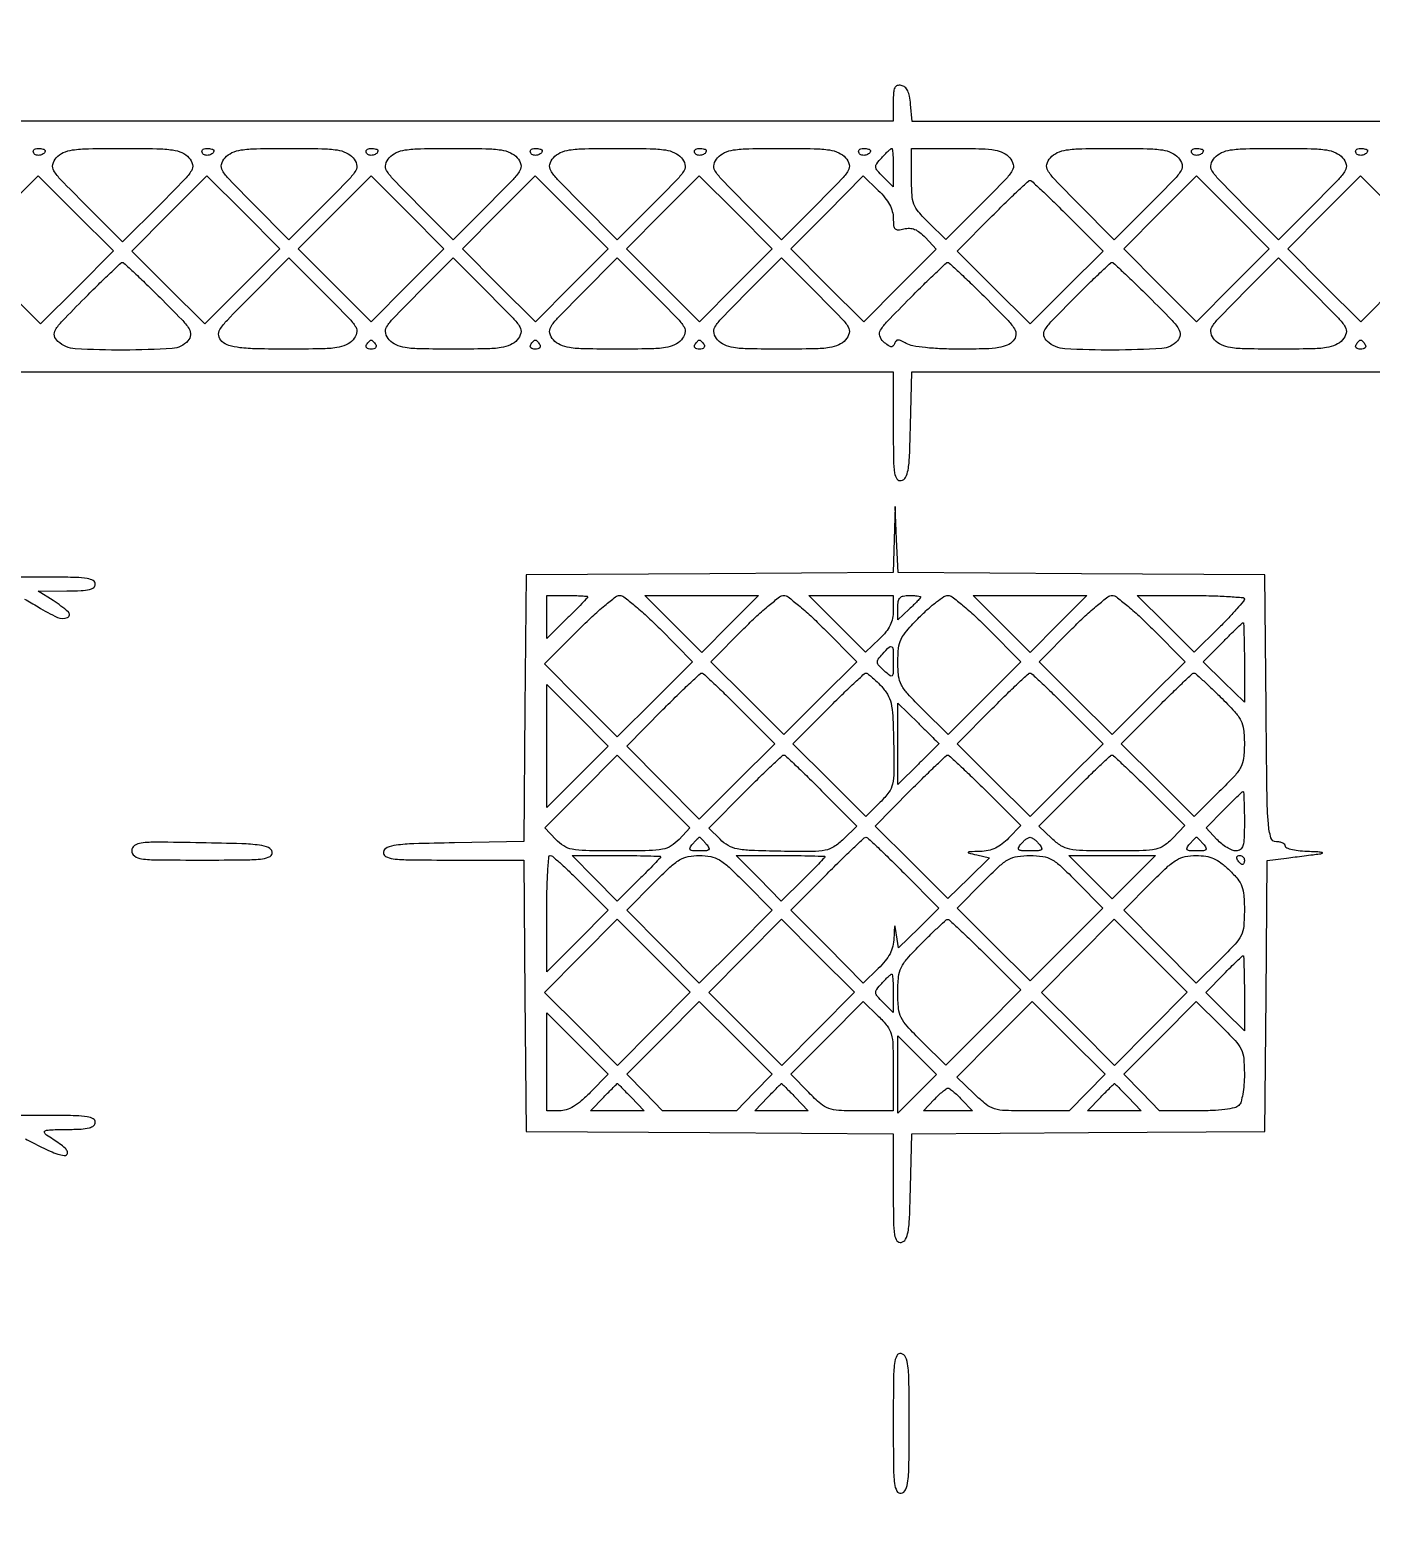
# Model space of a CAD drawing. Extents: x 0 to 836, y 5 to 589.
# Drawn here: x 604.52 to 629.41, y 486.92 to 514.54 of the extents above; entities that cross this region are included whole.
import ezdxf

# ---------------------------------------------------------------- set-up
doc = ezdxf.new("R2010")
doc.units = 0
doc.header["$MEASUREMENT"] = 0

msp = doc.modelspace()

# ---------------------------------------------------------------- linework, layer by layer
for points in [[(201.712326, 537.783562, -0.000001), (217.055896, 537.76491, -0.426088)], [(546.957638, 269.095817, -0.000001), (546.976289, 285.583213, -0.415883)], [(835.446278, 121.592707, -0.000059), (835.429914, 203.53197, -0.00002), (835.42504, 321.569549), (835.424938, 588.3084), (835.769253, 588.3084, 0.013775), (835.969061, 588.313906, 0.121919), (836.052736, 588.339582, 0.232745), (836.087862, 588.394014, 0.064289), (836.086534, 588.49875), (836.0595, 588.6891), (420.497259, 588.710259, 0.000013), (261.145696, 588.714318, 0.000021), (126.989856, 588.708632)], [(718.0002, 320.588723, -0.000011), (717.997333, 194.273324, -0.000202)], [(604.852986, 529.408162, -0.000002), (620.423836, 529.389509, -0.550615)], [(308.18842, 529.408162, -0.000002), (322.638019, 529.38951, -0.415836)], [(238.738155, 529.614638, -0.000002), (224.300981, 529.63329, -0.415836)], [(531.796111, 538.074638, -0.000002), (517.6951, 538.093291, -0.426056)], [(413.368417, 538.074638, -0.000002), (399.676779, 538.093291, -0.415815)], [(693.315638, 481.579418, -0.000002), (693.334294, 494.031443, -0.550517)], [(336.166934, 548.220763, -0.000002), (326.827688, 548.233536, -0.413812)], [(693.109162, 421.684687, -0.000002), (693.090507, 409.236574, -0.415775)], [(689.941022, 529.408162, -0.000003), (701.809045, 529.389505, -0.550493)], [(383.716206, 529.408162, -0.000003), (394.123716, 529.389504, -0.425916)], [(604.231838, 387.151416, -0.000003), (604.250494, 398.693431, -0.41574)], [(624.386963, 547.911742, -0.000008), (634.425797, 547.933006, -0.000377)], [(567.360849, 548.208, -0.000051), (536.314429, 548.211154, -0.0007)], [(718.164575, 211.571705, 0.000026), (718.1694, 303.889409)], [(702.264644, 191.1114), (702.243472, 351.987169), (702.2223, 512.862937), (661.556209, 512.849834), (620.890119, 512.836731), (620.863609, 513.157512, 0.026954), (620.843222, 513.306107, 0.068539), (620.808319, 513.408976, 0.101462), (620.757379, 513.473778, 0.129485), (620.68905, 513.50635, 0.121912), (620.615088, 513.502253, 0.211929), (620.569515, 513.462632, 0.094469), (620.546543, 513.37233, 0.015182), (620.541, 513.189803), (620.541, 512.8452), (567.3699, 512.8452), (514.1988, 512.8452)], [(594.172024, 508.1922), (607.356512, 508.1922), (620.541, 508.1922), (620.541, 507.170797, 0.00316), (620.544843, 506.562736, 0.033853), (620.564628, 506.316933, 0.124338), (620.609931, 506.208393, 0.286837), (620.68905, 506.177769, 0.225405), (620.768939, 506.236356, 0.082163), (620.815678, 506.372508, 0.031659), (620.842802, 506.633832, 0.004033), (620.860935, 507.199172), (620.88477, 508.1922), (659.290485, 508.1922)], [(604.420867, 503.98107, -0.009869), (604.544255, 503.913121, -0.007234), (604.6785, 503.833093, 0.028609), (605.0341, 503.641205, 0.215036), (605.22072, 503.63859, 0.550574), (605.236504, 503.739854, 0.037328), (604.95345, 503.952467), (604.6785, 504.12855), (605.20725, 504.129975, 0.010038), (605.475886, 504.136093, 0.04885), (605.626487, 504.157388, 0.11021), (605.706539, 504.196813, 0.227201), (605.736, 504.2583, 0.273642), (605.698125, 504.322323, 0.084509), (605.58795, 504.360525, 0.035355), (605.378186, 504.3804, 0.005946), (604.9746, 504.3852), (604.2132, 504.3852)], [(604.231838, 492.377286, -0.000135), (604.250604, 494.031696, -0.547229)], [(604.43896, 493.966619, -0.000554), (604.582261, 493.893908, -0.000414), (604.740094, 493.813438, 0.018282), (604.898079, 493.739879, 0.027125), (605.041734, 493.68826, 0.025584), (605.158258, 493.659799, 0.248378), (605.205261, 493.674261, 0.275435), (605.218573, 493.726865, 0.127251), (605.180755, 493.789552, 0.04344), (605.071446, 493.879403, 0.006451), (604.833878, 494.037875, -0.140256), (604.791261, 494.086788, -0.462508), (604.806744, 494.120692, -0.061481), (604.917989, 494.137868, -0.005245), (605.20725, 494.143625, 0.010172), (605.474889, 494.15159, 0.04862), (605.625896, 494.173989, 0.108379), (605.706472, 494.213944, 0.22744), (605.736, 494.2755, 0.273642), (605.698125, 494.339523, 0.084509), (605.58795, 494.377725, 0.035355), (605.378186, 494.3976, 0.005946), (604.9746, 494.4024), (604.2132, 494.4024)]]:
    msp.add_lwpolyline(points, format="xyb")
for points in [[(604.8054, 512.300293, -0.211827), (604.781408, 512.246202, -0.127879), (604.718185, 512.213171, -0.122608), (604.644824, 512.214412, -0.191362), (604.594753, 512.25162, -0.136093), (604.585256, 512.284272, -0.190788), (604.595967, 512.312343, -0.140899), (604.626917, 512.331288, -0.067432), (604.673507, 512.3376, -0.026751), (604.724046, 512.334894, -0.042195), (604.766656, 512.326641, -0.051652), (604.796687, 512.314686, -0.279105)], [(607.473814, 512.164517, -0.126177), (607.539014, 512.040654, -0.199623), (607.520104, 511.923887, -0.054453), (607.388354, 511.755323, -0.003295), (606.937026, 511.298008), (606.2436, 510.604582), (605.550174, 511.298008, -0.003295), (605.098846, 511.755323, -0.054453), (604.967096, 511.923887, -0.199623), (604.948186, 512.040654, -0.126177), (605.013386, 512.164517, -0.102125), (605.142928, 512.259303, -0.072217), (605.316482, 512.309954, -0.031069), (605.608335, 512.332664, -0.003885), (606.2436, 512.3376, -0.003885), (606.878865, 512.332664, -0.031069), (607.170718, 512.309954, -0.072217), (607.344272, 512.259303, -0.102125)], [(607.9356, 512.300293, -0.211827), (607.911608, 512.246202, -0.127879), (607.848385, 512.213171, -0.122608), (607.775024, 512.214412, -0.191362), (607.724953, 512.25162, -0.136093), (607.715456, 512.284272, -0.190788), (607.726167, 512.312343, -0.140899), (607.757117, 512.331288, -0.067432), (607.803707, 512.3376, -0.026751), (607.854246, 512.334894, -0.042195), (607.896856, 512.326641, -0.051652), (607.926887, 512.314686, -0.279105)], [(610.519414, 512.164517, -0.1221), (610.585524, 512.041337, -0.202118), (610.568242, 511.92644, -0.05597), (610.440647, 511.762028, -0.0034), (610.002461, 511.317843), (609.32887, 510.644252), (608.658539, 511.318539, -0.003427), (608.223311, 511.762376, -0.055773), (608.095958, 511.927379, -0.200635), (608.078586, 512.042422, -0.122971), (608.144215, 512.165213, -0.10066), (608.271846, 512.25917, -0.072566), (608.441805, 512.309715, -0.031899), (608.725273, 512.332558, -0.004158), (609.3315, 512.3376, -0.004148), (609.938659, 512.332563, -0.032035), (610.221728, 512.309688, -0.073036), (610.391461, 512.258945, -0.100062)], [(610.9812, 512.300293, -0.211827), (610.957208, 512.246202, -0.127879), (610.893985, 512.213171, -0.122608), (610.820624, 512.214412, -0.191362), (610.770553, 512.25162, -0.136093), (610.761056, 512.284272, -0.190788), (610.771767, 512.312343, -0.140899), (610.802717, 512.331288, -0.067432), (610.849307, 512.3376, -0.026751), (610.899846, 512.334894, -0.042195), (610.942456, 512.326641, -0.051652), (610.972487, 512.314686, -0.279105)], [(613.565014, 512.164517, -0.1221), (613.631124, 512.041337, -0.202118), (613.613842, 511.92644, -0.05597), (613.486247, 511.762028, -0.0034), (613.048061, 511.317843), (612.37447, 510.644252), (611.704139, 511.318539, -0.003427), (611.268911, 511.762376, -0.055773), (611.141558, 511.927379, -0.200635), (611.124186, 512.042422, -0.122971), (611.189815, 512.165213, -0.10066), (611.317446, 512.25917, -0.072566), (611.487405, 512.309715, -0.031899), (611.770873, 512.332558, -0.004158), (612.3771, 512.3376, -0.004148), (612.984259, 512.332563, -0.032035), (613.267328, 512.309688, -0.073036), (613.437061, 512.258945, -0.100062)], [(614.0268, 512.300293, -0.211827), (614.002808, 512.246202, -0.127879), (613.939585, 512.213171, -0.122608), (613.866224, 512.214412, -0.191362), (613.816153, 512.25162, -0.136093), (613.806656, 512.284272, -0.190788), (613.817367, 512.312343, -0.140899), (613.848317, 512.331288, -0.067432), (613.894907, 512.3376, -0.026751), (613.945446, 512.334894, -0.042195), (613.988056, 512.326641, -0.051652), (614.018087, 512.314686, -0.279105)], [(616.610614, 512.164517, -0.1221), (616.676724, 512.041337, -0.202118), (616.659442, 511.92644, -0.05597), (616.531847, 511.762028, -0.0034), (616.093661, 511.317843), (615.42007, 510.644252), (614.749739, 511.318539, -0.003427), (614.314511, 511.762376, -0.055773), (614.187158, 511.927379, -0.200635), (614.169786, 512.042422, -0.122971), (614.235415, 512.165213, -0.10066), (614.363046, 512.25917, -0.072566), (614.533005, 512.309715, -0.031899), (614.816473, 512.332558, -0.004158), (615.4227, 512.3376, -0.004148), (616.029859, 512.332563, -0.032035), (616.312928, 512.309688, -0.073036), (616.482661, 512.258945, -0.100062)], [(617.0724, 512.300293, -0.211827), (617.048408, 512.246202, -0.127879), (616.985185, 512.213171, -0.122608), (616.911824, 512.214412, -0.191362), (616.861753, 512.25162, -0.136093), (616.852256, 512.284272, -0.190788), (616.862967, 512.312343, -0.140899), (616.893917, 512.331288, -0.067432), (616.940507, 512.3376, -0.026751), (616.991046, 512.334894, -0.042195), (617.033656, 512.326641, -0.051652), (617.063687, 512.314686, -0.279105)], [(619.656214, 512.164517, -0.1221), (619.722324, 512.041337, -0.202118), (619.705042, 511.92644, -0.05597), (619.577447, 511.762028, -0.0034), (619.139261, 511.317843), (618.46567, 510.644252), (617.795339, 511.318539, -0.003427), (617.360111, 511.762376, -0.055773), (617.232758, 511.927379, -0.200635), (617.215386, 512.042422, -0.122971), (617.281015, 512.165213, -0.10066), (617.408646, 512.25917, -0.072566), (617.578605, 512.309715, -0.031899), (617.862073, 512.332558, -0.004158), (618.4683, 512.3376, -0.004148), (619.075459, 512.332563, -0.032035), (619.358528, 512.309688, -0.073036), (619.528261, 512.258945, -0.100062)], [(620.118, 512.300293, -0.211827), (620.094008, 512.246202, -0.127879), (620.030785, 512.213171, -0.122608), (619.957424, 512.214412, -0.191362), (619.907353, 512.25162, -0.136093), (619.897856, 512.284272, -0.190788), (619.908567, 512.312343, -0.140899), (619.939517, 512.331288, -0.067432), (619.986107, 512.3376, -0.026751), (620.036646, 512.334894, -0.042195), (620.079256, 512.326641, -0.051652), (620.109287, 512.314686, -0.279105)], [(620.541, 511.9804), (620.541, 511.6232), (620.355986, 511.808214, -0.016536), (620.243643, 511.928244, -0.160796), (620.216869, 511.991501, -0.183469), (620.234974, 512.054139, -0.022827), (620.326798, 512.165414, -0.008687), (620.388623, 512.231389, -0.012747), (620.445424, 512.28702, -0.008105), (620.494275, 512.331028, -0.181216), (620.511812, 512.3376, -0.383248), (620.523505, 512.327094, -0.006334), (620.532426, 512.232673, -0.012721), (620.538901, 512.11736, -0.007663)], [(622.701185, 512.165213, -0.12267), (622.766881, 512.042472, -0.200817), (622.749628, 511.927568, -0.055887), (622.622579, 511.762871, -0.003435), (622.188311, 511.319997), (621.519428, 510.647168), (621.199414, 510.959653, -0.021683), (621.011137, 511.160165, -0.087382), (620.925661, 511.303977, -0.076399), (620.888713, 511.477804, -0.014235), (620.8794, 511.804869), (620.8794, 512.3376), (621.712288, 512.3376, -0.005955), (622.187521, 512.33194, -0.037209), (622.429387, 512.308111, -0.075597), (622.581498, 512.257112, -0.090453)], [(625.832014, 512.164517, -0.1221), (625.898124, 512.041337, -0.202118), (625.880842, 511.92644, -0.05597), (625.753247, 511.762028, -0.0034), (625.315061, 511.317843), (624.64147, 510.644252), (623.971139, 511.318539, -0.003427), (623.535911, 511.762376, -0.055773), (623.408558, 511.927379, -0.200635), (623.391186, 512.042422, -0.122971), (623.456815, 512.165213, -0.10066), (623.584446, 512.25917, -0.072566), (623.754405, 512.309715, -0.031899), (624.037873, 512.332558, -0.004158), (624.6441, 512.3376, -0.004148), (625.251259, 512.332563, -0.032035), (625.534328, 512.309688, -0.073036), (625.704061, 512.258945, -0.100062)], [(626.2938, 512.300293, -0.211827), (626.269808, 512.246202, -0.127879), (626.206585, 512.213171, -0.122608), (626.133224, 512.214412, -0.191362), (626.083153, 512.25162, -0.136093), (626.073656, 512.284272, -0.190788), (626.084367, 512.312343, -0.140899), (626.115317, 512.331288, -0.067432), (626.161907, 512.3376, -0.026751), (626.212446, 512.334894, -0.042195), (626.255056, 512.326641, -0.051652), (626.285087, 512.314686, -0.279105)], [(628.877614, 512.164517, -0.1221), (628.943724, 512.041337, -0.202118), (628.926442, 511.92644, -0.05597), (628.798847, 511.762028, -0.0034), (628.360661, 511.317843), (627.68707, 510.644252), (627.016739, 511.318539, -0.003427), (626.581511, 511.762376, -0.055773), (626.454158, 511.927379, -0.200635), (626.436786, 512.042422, -0.122971), (626.502415, 512.165213, -0.10066), (626.630046, 512.25917, -0.072566), (626.800005, 512.309715, -0.031899), (627.083473, 512.332558, -0.004158), (627.6897, 512.3376, -0.004148), (628.296859, 512.332563, -0.032035), (628.579928, 512.309688, -0.073036), (628.749661, 512.258945, -0.100062)], [(629.3394, 512.300293, -0.211827), (629.315408, 512.246202, -0.127879), (629.252185, 512.213171, -0.122608), (629.178824, 512.214412, -0.191362), (629.128753, 512.25162, -0.136093), (629.119256, 512.284272, -0.190788), (629.129967, 512.312343, -0.140899), (629.160917, 512.331288, -0.067432), (629.207507, 512.3376, -0.026751), (629.258046, 512.334894, -0.042195), (629.300656, 512.326641, -0.051652), (629.330687, 512.314686, -0.279105)], [(620.541, 511.042833, 0.023406), (620.547449, 510.905137, 0.175832), (620.574903, 510.84708, 0.221449), (620.629275, 510.827534, 0.038808), (620.739341, 510.846238, -0.071449), (620.842872, 510.856965, -0.087266), (620.93789, 510.836365, -0.072703), (621.032789, 510.780413, -0.034693), (621.136935, 510.683924), (621.336187, 510.47183), (620.664958, 509.796641), (619.99373, 509.121452), (619.31693, 509.798252), (618.64013, 510.475052), (619.312628, 511.151518), (619.985126, 511.827983), (620.263063, 511.558596, -0.029304), (620.38659, 511.423969, -0.047427), (620.472865, 511.29485, -0.055539), (620.523763, 511.16863, -0.068191)], [(623.778991, 511.087821), (624.432713, 510.430243), (623.755857, 509.757356), (623.079, 509.084469), (622.402143, 509.757356), (621.725287, 510.430243), (622.379009, 511.087821, -0.00331), (622.632935, 511.339887, -0.005234), (622.854291, 511.552236, -0.001538), (623.048265, 511.733337, -0.189215), (623.079, 511.7454, -0.189215), (623.109735, 511.733337, -0.001538), (623.303709, 511.552236, -0.005234), (623.525065, 511.339887, -0.00331)], [(606.93745, 509.57115, -0.004145), (607.33912, 509.16516, -0.049961), (607.475814, 508.9933, -0.168757), (607.503773, 508.877909, -0.161102), (607.45496, 508.76745, -0.19588), (607.164705, 508.627823, -0.014413), (606.264023, 508.598374, -0.015267), (605.365951, 508.622331, -0.171235), (605.041484, 508.758132, -0.151641), (604.979013, 508.863724, -0.199808), (604.996783, 508.973028, -0.05311), (605.125507, 509.138303, -0.003657), (605.540438, 509.561832, -0.00302), (605.795308, 509.815128, -0.004798), (606.016827, 510.028499, -0.001295), (606.211427, 510.211423, -0.190218), (606.239744, 510.2226, -0.188666), (606.268112, 510.211501, -0.001307), (606.46219, 510.031236, -0.004806), (606.683194, 509.820872, -0.003027)], [(610.519414, 508.788283, -0.101413), (610.390421, 508.693619, -0.072507), (610.218196, 508.642936, -0.031399), (609.929394, 508.62017, -0.003973), (609.3039, 508.6152, -0.004825), (608.733535, 508.620705, -0.024421), (608.416159, 508.642362, -0.045331), (608.217006, 508.684303, -0.109788), (608.087029, 508.758183, -0.162459), (608.026556, 508.865505, -0.19244), (608.04831, 508.979108, -0.049951), (608.186623, 509.153956, -0.00343), (608.629011, 509.604798), (609.328988, 510.30843), (610.00252, 509.634898, -0.0034), (610.440667, 509.190752, -0.055974), (610.568249, 509.026353, -0.202125), (610.585526, 508.911461, -0.122088)], [(613.565014, 508.788283, -0.100062), (613.437061, 508.693855, -0.073036), (613.267328, 508.643112, -0.032035), (612.984259, 508.620237, -0.004148), (612.3771, 508.6152, -0.004158), (611.770873, 508.620242, -0.031899), (611.487405, 508.643085, -0.072566), (611.317446, 508.69363, -0.10066), (611.189815, 508.787587, -0.122971), (611.124186, 508.910378, -0.200635), (611.141558, 509.025421, -0.055773), (611.268911, 509.190424, -0.003427), (611.704139, 509.634261), (612.37447, 510.308548), (613.048061, 509.634957, -0.0034), (613.486247, 509.190772, -0.05597), (613.613842, 509.02636, -0.202118), (613.631124, 508.911463, -0.1221)], [(616.610614, 508.788283, -0.100062), (616.482661, 508.693855, -0.073036), (616.312928, 508.643112, -0.032035), (616.029859, 508.620237, -0.004148), (615.4227, 508.6152, -0.004158), (614.816473, 508.620242, -0.031899), (614.533005, 508.643085, -0.072566), (614.363046, 508.69363, -0.10066), (614.235415, 508.787587, -0.122971), (614.169786, 508.910378, -0.200635), (614.187158, 509.025421, -0.055773), (614.314511, 509.190424, -0.003427), (614.749739, 509.634261), (615.42007, 510.308548), (616.093661, 509.634957, -0.0034), (616.531847, 509.190772, -0.05597), (616.659442, 509.02636, -0.202118), (616.676724, 508.911463, -0.1221)], [(619.656214, 508.788283, -0.100062), (619.528261, 508.693855, -0.073036), (619.358528, 508.643112, -0.032035), (619.075459, 508.620237, -0.004148), (618.4683, 508.6152, -0.004158), (617.862073, 508.620242, -0.031899), (617.578605, 508.643085, -0.072566), (617.408646, 508.69363, -0.10066), (617.281015, 508.787587, -0.122971), (617.215386, 508.910378, -0.200635), (617.232758, 509.025421, -0.055773), (617.360111, 509.190424, -0.003427), (617.795339, 509.634261), (618.46567, 510.308548), (619.139261, 509.634957, -0.0034), (619.577447, 509.190772, -0.05597), (619.705042, 509.02636, -0.202118), (619.722324, 508.911463, -0.1221)], [(622.25005, 509.57115, -0.004145), (622.65172, 509.16516, -0.049961), (622.788414, 508.9933, -0.168757), (622.816373, 508.877909, -0.161102), (622.76756, 508.76745, -0.108578), (622.65735, 508.688949, -0.061883), (622.499421, 508.643705, -0.032494), (622.248704, 508.620969, -0.006368), (621.79574, 508.6152, -0.009679), (621.437299, 508.622139, -0.016324), (621.137427, 508.643574, -0.017347), (620.904059, 508.676149, -0.090237), (620.782599, 508.72095, 0.021325), (620.687236, 508.771903, 0.118466), (620.630872, 508.784048, 0.213039), (620.592623, 508.765882, 0.090579), (620.563473, 508.715778, -0.112077), (620.534967, 508.671255, -0.244361), (620.497298, 508.659654, -0.117875), (620.443815, 508.683233, -0.021419), (620.359799, 508.752961, -0.138463), (620.291825, 508.861367, -0.211174), (620.30615, 508.969793, -0.055292), (620.43115, 509.131502, -0.003482), (620.853038, 509.561832, -0.00302), (621.107908, 509.815128, -0.004798), (621.329427, 510.028499, -0.001295), (621.524027, 510.211423, -0.190218), (621.552344, 510.2226, -0.188666), (621.580712, 510.211501, -0.001307), (621.77479, 510.031236, -0.004806), (621.995794, 509.820872, -0.003027)], [(625.29565, 509.57115, -0.004145), (625.69732, 509.16516, -0.049961), (625.834014, 508.9933, -0.168757), (625.861973, 508.877909, -0.161102), (625.81316, 508.76745, -0.19588), (625.522905, 508.627823, -0.014413), (624.622223, 508.598374, -0.015267), (623.724151, 508.622331, -0.171235), (623.399684, 508.758132, -0.151641), (623.337213, 508.863724, -0.199808), (623.354983, 508.973028, -0.05311), (623.483707, 509.138303, -0.003657), (623.898638, 509.561832, -0.00302), (624.153508, 509.815128, -0.004798), (624.375027, 510.028499, -0.001295), (624.569627, 510.211423, -0.190218), (624.597944, 510.2226, -0.188666), (624.626312, 510.211501, -0.001307), (624.82039, 510.031236, -0.004806), (625.041394, 509.820872, -0.003027)], [(628.877614, 508.788283, -0.100062), (628.749661, 508.693855, -0.073036), (628.579928, 508.643112, -0.032035), (628.296859, 508.620237, -0.004148), (627.6897, 508.6152, -0.004158), (627.083473, 508.620242, -0.031899), (626.800005, 508.643085, -0.072566), (626.630046, 508.69363, -0.10066), (626.502415, 508.787587, -0.122971), (626.436786, 508.910378, -0.200635), (626.454158, 509.025421, -0.055773), (626.581511, 509.190424, -0.003427), (627.016739, 509.634261), (627.68707, 510.308548), (628.360661, 509.634957, -0.0034), (628.798847, 509.190772, -0.05597), (628.926442, 509.02636, -0.202118), (628.943724, 508.911463, -0.1221)], [(610.9389, 508.6998, -0.146489), (610.94753, 508.667703, -0.191582), (610.935617, 508.640051, -0.134005), (610.902914, 508.621372, -0.063222), (610.8543, 508.6152, -0.063222), (610.805686, 508.621372, -0.134005), (610.772983, 508.640051, -0.191582), (610.76107, 508.667703, -0.146489), (610.7697, 508.6998, -0.025622), (610.792088, 508.732189, -0.032351), (610.816119, 508.759549, -0.033983), (610.838505, 508.779082, -0.163822), (610.8543, 508.7844, -0.163822), (610.870095, 508.779082, -0.033983), (610.892481, 508.759549, -0.032351), (610.916512, 508.732189, -0.025622)], [(613.9845, 508.6998, -0.146489), (613.99313, 508.667703, -0.191582), (613.981217, 508.640051, -0.134005), (613.948514, 508.621372, -0.063222), (613.8999, 508.6152, -0.063222), (613.851286, 508.621372, -0.134005), (613.818583, 508.640051, -0.191582), (613.80667, 508.667703, -0.146489), (613.8153, 508.6998, -0.025622), (613.837688, 508.732189, -0.032351), (613.861719, 508.759549, -0.033983), (613.884105, 508.779082, -0.163822), (613.8999, 508.7844, -0.163822), (613.915695, 508.779082, -0.033983), (613.938081, 508.759549, -0.032351), (613.962112, 508.732189, -0.025622)], [(617.0301, 508.6998, -0.146489), (617.03873, 508.667703, -0.191582), (617.026817, 508.640051, -0.134005), (616.994114, 508.621372, -0.063222), (616.9455, 508.6152, -0.063222), (616.896886, 508.621372, -0.134005), (616.864183, 508.640051, -0.191582), (616.85227, 508.667703, -0.146489), (616.8609, 508.6998, -0.025622), (616.883288, 508.732189, -0.032351), (616.907319, 508.759549, -0.033983), (616.929705, 508.779082, -0.163822), (616.9455, 508.7844, -0.163822), (616.961295, 508.779082, -0.033983), (616.983681, 508.759549, -0.032351), (617.007712, 508.732189, -0.025622)], [(629.2971, 508.6998, -0.146489), (629.30573, 508.667703, -0.191582), (629.293817, 508.640051, -0.134005), (629.261114, 508.621372, -0.063222), (629.2125, 508.6152, -0.063222), (629.163886, 508.621372, -0.134005), (629.131183, 508.640051, -0.191582), (629.11927, 508.667703, -0.146489), (629.1279, 508.6998, -0.025622), (629.150288, 508.732189, -0.032351), (629.174319, 508.759549, -0.033983), (629.196705, 508.779082, -0.163822), (629.2125, 508.7844, -0.163822), (629.228295, 508.779082, -0.033983), (629.250681, 508.759549, -0.032351), (629.274712, 508.732189, -0.025622)], [(620.55781, 505.08411), (620.541, 504.471719), (617.13585, 504.44961), (613.7307, 504.4275), (613.708276, 501.955147), (613.685851, 499.482793), (612.398043, 499.459447, 0.002807), (611.647729, 499.44163, 0.025039), (611.318788, 499.415449, 0.065732), (611.148709, 499.370065, 0.252441), (611.081814, 499.28805, 0.329984), (611.120714, 499.207069, 0.093033), (611.262947, 499.163072, 0.026304), (611.576059, 499.143677, 0.002317), (612.369638, 499.14), (613.685882, 499.14), (613.708291, 496.62315), (613.7307, 494.1063), (617.13585, 494.08419), (620.541, 494.062081), (620.541, 493.041637, 0.003164), (620.544844, 492.43418, 0.033884), (620.56463, 492.188597, 0.124458), (620.609937, 492.080163, 0.28667), (620.68905, 492.049569, 0.225299), (620.768931, 492.108125, 0.082226), (620.815673, 492.244164, 0.031687), (620.842798, 492.505259, 0.004039), (620.860926, 493.069981), (620.884752, 494.062018), (624.160326, 494.084159), (627.4359, 494.1063), (627.458301, 496.618154), (627.480702, 499.130008), (627.839001, 499.176645, -0.000634), (627.994744, 499.196716, -0.000472), (628.166603, 499.218478, -0.000477), (628.328649, 499.238685, -0.001086), (628.4511, 499.253565, 0.064144), (628.500841, 499.266101, 0.738594), (628.499877, 499.278676, 0.041733), (628.419545, 499.289878, 0.006649), (628.26075, 499.296524, -0.017905), (628.090505, 499.307492, -0.028875), (627.947069, 499.330328, -0.028539), (627.840707, 499.360071, -0.32062), (627.8166, 499.3938, 0.189901), (627.803871, 499.426105, 0.088592), (627.767273, 499.453549, 0.068408), (627.712942, 499.472164, 0.048408), (627.648678, 499.4784, -0.333136), (627.548011, 499.553844, -0.05198), (627.500491, 499.814047, -0.015914), (627.476018, 500.358176, -0.001014), (627.458328, 501.95295), (627.4359, 504.4275), (624.034437, 504.449607), (620.632974, 504.471713), (620.603797, 505.084107), (620.57462, 505.6965)], [(616.207307, 503.431522), (616.818478, 502.816243), (616.118713, 502.120113), (615.418947, 501.423982), (614.746075, 502.100824), (614.073202, 502.777667), (614.703534, 503.412233, -0.00968), (614.954553, 503.655341, -0.013821), (615.187226, 503.860396, -0.009693), (615.386652, 504.02014, -0.16548), (615.465, 504.0468, -0.164338), (615.542993, 504.020454, -0.010144), (615.737146, 503.866062, -0.014182), (615.96363, 503.667234, -0.00998)], [(614.8728, 504.022114, -0.191648), (614.866264, 504.005688, -0.001345), (614.760969, 503.894927, -0.004906), (614.638035, 503.768805, -0.003089), (614.4921, 503.6238), (614.1114, 503.250171), (614.1114, 503.648486), (614.1114, 504.0468), (614.4921, 504.0468, -0.006079), (614.638074, 504.045025, -0.01011), (614.760969, 504.039549, -0.004047), (614.863631, 504.032057, -0.390701)], [(619.252965, 503.431463), (619.864195, 502.816126), (619.187398, 502.143298), (618.5106, 501.470469), (617.833802, 502.143298), (617.157005, 502.816126), (617.768235, 503.431463, -0.009979), (618.011934, 503.667198, -0.014181), (618.238437, 503.866045, -0.010142), (618.432606, 504.020453, -0.164341), (618.5106, 504.0468, -0.164341), (618.588594, 504.020453, -0.010142), (618.782763, 503.866045, -0.014181), (619.009266, 503.667198, -0.009979)], [(620.541, 503.766528, -0.051759), (620.5261, 503.622974, -0.061706), (620.482011, 503.494301, -0.05574), (620.40355, 503.370459, -0.032691), (620.284914, 503.24091), (620.028828, 502.995564), (619.50321, 503.521182), (618.977592, 504.0468), (619.759296, 504.0468), (620.541, 504.0468)], [(621.0486, 504.019247, -0.184988), (621.042006, 504.002034, -0.005011), (620.986472, 503.941421, -0.009762), (620.918152, 503.87114, -0.006459), (620.8371, 503.793), (620.6256, 503.594306), (620.6256, 503.820553, -0.03903), (620.634779, 503.937959, -0.150031), (620.666521, 504.003025, -0.160006), (620.727911, 504.036703, -0.04614), (620.8371, 504.0468, -0.012232), (620.918187, 504.044816, -0.020157), (620.986472, 504.038706, -0.015163), (621.039605, 504.030139, -0.359543)], [(622.298565, 503.431463), (622.909795, 502.816126), (622.233454, 502.143752), (621.557114, 501.471378), (621.091357, 501.931349, -0.010379), (620.810969, 502.219992, -0.06628), (620.693038, 502.385965, -0.092152), (620.640999, 502.553233, -0.029467), (620.6256, 502.814304, -0.027403), (620.639591, 503.069395, -0.085021), (620.686923, 503.234484, -0.068624), (620.79218, 503.393097, -0.013728), (621.02427, 503.642044, -0.015339), (621.186604, 503.797046, -0.020054), (621.344663, 503.927903, -0.01802), (621.482017, 504.025006, -0.145857), (621.555137, 504.0468, -0.164037), (621.633669, 504.020323, -0.010263), (621.828051, 503.866045, -0.014277), (622.054789, 503.667196, -0.01006)], [(625.344165, 503.431463), (625.955395, 502.816126), (625.278598, 502.143298), (624.6018, 501.470469), (623.925002, 502.143298), (623.248205, 502.816126), (623.859435, 503.431463, -0.009979), (624.103134, 503.667198, -0.014181), (624.329637, 503.866045, -0.010142), (624.523806, 504.020453, -0.164341), (624.6018, 504.0468, -0.164341), (624.679794, 504.020453, -0.010142), (624.873963, 503.866045, -0.014181), (625.100466, 503.667198, -0.009979)], [(627.0552, 503.98046, -0.17754), (627.039975, 503.938935, -0.005419), (626.918216, 503.798325, -0.010065), (626.767571, 503.634871, -0.006719), (626.588872, 503.453584), (626.122543, 502.993049), (625.595668, 503.519924), (625.068792, 504.0468), (626.061996, 504.0468, -0.006262), (626.442825, 504.04203, -0.010412), (626.763446, 504.027313, -0.004288), (627.030648, 504.007162, -0.389864)], [(627.0552, 502.802486), (627.0552, 502.065771), (626.674333, 502.439564), (626.293467, 502.813356), (626.649648, 503.176278, -0.00324), (626.787963, 503.315396, -0.005133), (626.908452, 503.432592, -0.001471), (627.014131, 503.5327, -0.191126), (627.030514, 503.5392, -0.403157), (627.040566, 503.529522, -0.0011), (627.047949, 503.32279, -0.005234), (627.053426, 503.084976, -0.00314)], [(620.541, 502.806988, -0.006034), (620.538525, 502.601902, -0.204153), (620.518746, 502.558421, -0.369991), (620.481723, 502.557222, -0.014799), (620.371115, 502.65152, -0.021342), (620.273387, 502.747859, -0.165425), (620.247499, 502.80552, -0.182373), (620.263479, 502.86402, -0.027036), (620.341927, 502.960732, -0.013473), (620.468464, 503.093198, -0.376107), (620.512574, 503.09593, -0.225284), (620.537788, 503.046293, -0.00671)], [(617.687733, 501.95108), (618.341396, 501.293561), (617.641572, 500.597371), (616.941747, 499.901182), (616.268808, 500.578091), (615.595869, 501.255), (616.2687, 501.9318, -0.003216), (616.529953, 502.191236, -0.005093), (616.757478, 502.40979, -0.001457), (616.957014, 502.596495, -0.189541), (616.9878, 502.6086, -0.189214), (617.018535, 502.596537, -0.001538), (617.212491, 502.415454, -0.005234), (617.433829, 502.203123, -0.00331)], [(620.308613, 502.37595, -0.052596), (620.433632, 502.214026, -0.083188), (620.499569, 502.05196, -0.044137), (620.531326, 501.813123, -0.006049), (620.547357, 501.310343, -0.005095), (620.552571, 500.766488, -0.055562), (620.52822, 500.54923, -0.104686), (620.457977, 500.396566, -0.036404), (620.298796, 500.21235), (620.033759, 499.947313), (619.356723, 500.620378), (618.679687, 501.293443), (619.333409, 501.951021, -0.003548), (619.587572, 502.203081, -0.005589), (619.809672, 502.415436, -0.001749), (620.003922, 502.595782, -0.188381), (620.036737, 502.6086, -0.167805), (620.065977, 502.598503, -0.010696), (620.137064, 502.540259, -0.014732), (620.219854, 502.465077, -0.010372)], [(623.778991, 501.951021), (624.432713, 501.293443), (623.755857, 500.620556), (623.079, 499.947669), (622.402143, 500.620556), (621.725287, 501.293443), (622.379009, 501.951021, -0.00331), (622.632935, 502.203087, -0.005234), (622.854291, 502.415436, -0.001538), (623.048265, 502.596537, -0.189215), (623.079, 502.6086, -0.189215), (623.109735, 502.596537, -0.001538), (623.303709, 502.415436, -0.005234), (623.525065, 502.203087, -0.00331)], [(626.60839, 502.16734, -0.011178), (626.876373, 501.890583, -0.068233), (626.990245, 501.727894, -0.09104), (627.040502, 501.561217, -0.027825), (627.0552, 501.2973, -0.028539), (627.040044, 501.031977, -0.092408), (626.988388, 500.864046, -0.06699), (626.870914, 500.698268, -0.010345), (626.589443, 500.408549), (626.123686, 499.948578), (625.447287, 500.62101), (624.770887, 501.293443), (625.424609, 501.951021, -0.002978), (625.678207, 502.203095, -0.004735), (625.898527, 502.415436, -0.001262), (626.092144, 502.597614, -0.190361), (626.119955, 502.6086, -0.183123), (626.147177, 502.598284, -0.002559), (626.280603, 502.47898, -0.00676), (626.434127, 502.336468, -0.004352)], [(621.387, 501.2973, -0.198788), (621.384977, 501.292413, -0.00012), (621.275169, 501.182553, -0.001457), (621.152267, 501.060364, -0.000886), (621.0063, 500.9166), (620.6256, 500.542971), (620.6256, 501.2973), (620.6256, 502.051629), (621.0063, 501.678, -0.000886), (621.152267, 501.534236, -0.001457), (621.275169, 501.412047, -0.00012), (621.384977, 501.302187, -0.198788)], [(616.567591, 499.523671, -0.064509), (616.418688, 499.401334, -0.09371), (616.260683, 499.339675, -0.041954), (616.011513, 499.314342, -0.004366), (615.4227, 499.3092, -0.004372), (614.83446, 499.314344, -0.041828), (614.585044, 499.339645, -0.093444), (614.426988, 499.40114, -0.064893), (614.278453, 499.522985), (614.077613, 499.73677), (614.748842, 500.411959), (615.42007, 501.087148), (616.094573, 500.412645), (616.769076, 499.738142)], [(619.212292, 500.426511), (619.867714, 499.767222), (619.617574, 499.527573, -0.045841), (619.440844, 499.386876, -0.097803), (619.279768, 499.321462, -0.047271), (619.041106, 499.298406, -0.004464), (618.452567, 499.302582, -0.005064), (617.900243, 499.317027, -0.039707), (617.645279, 499.346645, -0.082229), (617.480355, 499.408556, -0.064381), (617.328154, 499.524689), (617.118608, 499.732138), (617.791469, 500.408969, -0.003216), (618.052734, 500.668417, -0.005093), (618.280269, 500.886981, -0.001457), (618.479814, 501.073695, -0.189541), (618.5106, 501.0858, -0.189245), (618.54134, 501.073733, -0.00153), (618.735808, 500.892134, -0.005221), (618.957713, 500.679233, -0.003301)], [(622.250981, 500.433425), (622.907205, 499.78105), (622.681174, 499.545125, -0.038841), (622.560873, 499.437645, -0.053859), (622.437233, 499.362872, -0.055596), (622.303646, 499.317827, -0.045268), (622.153722, 499.299191, 0.001285), (621.952308, 499.291984, 0.186935), (621.931112, 499.282824, 0.590047), (621.934279, 499.271506, 0.002492), (622.089267, 499.235741), (622.326234, 499.1823), (621.940432, 498.804365), (621.55463, 498.42643), (620.878558, 499.098537), (620.202487, 499.770643), (620.856209, 500.428221, -0.003034), (621.109863, 500.680294, -0.00482), (621.330359, 500.892636, -0.001307), (621.524034, 501.074629, -0.190168), (621.552344, 501.0858, -0.188681), (621.580714, 501.074699, -0.001304), (621.775064, 500.894165, -0.004799), (621.996368, 500.683502, -0.003023)], [(625.296581, 500.433425), (625.952805, 499.78105), (625.726774, 499.545125, -0.051067), (625.565424, 499.407901, -0.098873), (625.410428, 499.34134, -0.047415), (625.176011, 499.314559, -0.004749), (624.611751, 499.3092, -0.005004), (624.055995, 499.314762, -0.0451), (623.814387, 499.341485, -0.090839), (623.652235, 499.406529, -0.050374), (623.483722, 499.538211), (623.244686, 499.767222), (623.900108, 500.426511, -0.003026), (624.154414, 500.679239, -0.004808), (624.375459, 500.892134, -0.001301), (624.56963, 501.074626, -0.190195), (624.597944, 501.0858, -0.188681), (624.626314, 501.074699, -0.001304), (624.820664, 500.894165, -0.004799), (625.041968, 500.683502, -0.003023)], [(627.0552, 499.8591, -0.007962), (627.05027, 499.549517, -0.060567), (627.028109, 499.40565, -0.163683), (626.980657, 499.336037, -0.163433), (626.900747, 499.3092, -0.099192), (626.827563, 499.323863, -0.036337), (626.732949, 499.3717, -0.034282), (626.634298, 499.440546, -0.034708), (626.546412, 499.521964), (626.34653, 499.734729), (626.675735, 500.071864, -0.003568), (626.803738, 500.201094, -0.005625), (626.915617, 500.309966, -0.001757), (627.013499, 500.402444, -0.190636), (627.030069, 500.409, -0.39854), (627.040257, 500.399346, -0.002035), (627.047818, 500.247467, -0.007134), (627.053394, 500.069956, -0.004283)], [(606.4128, 499.311403, 0.246211), (606.463242, 499.215176, 0.119511), (606.596521, 499.163902, 0.030265), (606.892372, 499.143497, 0.002087), (607.730303, 499.14, 0.002314), (608.524675, 499.143677, 0.026279), (608.838073, 499.16307, 0.092921), (608.980455, 499.207061, 0.330137), (609.019386, 499.28805, 0.252541), (608.952458, 499.370074, 0.065668), (608.782229, 499.415453, 0.025016), (608.452994, 499.441633, 0.002804), (607.701883, 499.459453, 0.002061), (606.876717, 499.471, 0.031064), (606.590132, 499.456015, 0.126764), (606.462, 499.406828, 0.24262)], [(617.0724, 499.4361, -0.040186), (617.120695, 499.367352, -0.341817), (617.116233, 499.332316, -0.183768), (617.073041, 499.312928, -0.01461), (616.9455, 499.3092, -0.01461), (616.817959, 499.312928, -0.183768), (616.774767, 499.332316, -0.341817), (616.770305, 499.367352, -0.040186), (616.8186, 499.4361, -0.009389), (616.86052, 499.484723, -0.01378), (616.89932, 499.525723, -0.009069), (616.932796, 499.558006, -0.189502), (616.9455, 499.563, -0.189502), (616.958204, 499.558006, -0.009069), (616.99168, 499.525723, -0.01378), (617.03048, 499.484723, -0.009389)], [(620.734172, 498.904636), (621.388675, 498.246272), (621.013823, 497.878383), (620.638972, 497.510495), (620.602662, 497.754197, 0.001946), (620.579093, 497.908266, 0.639403), (620.570132, 497.910817, 0.167542), (620.562253, 497.890995, 0.001053), (620.553676, 497.697246, -0.048733), (620.531858, 497.541889, -0.058705), (620.480755, 497.403693, -0.052642), (620.393754, 497.269925, -0.029804), (620.263063, 497.127204), (619.985126, 496.857817), (619.313298, 497.533608), (618.641469, 498.2094), (619.3143, 498.8862, -0.003216), (619.575553, 499.145636, -0.005093), (619.803078, 499.36419, -0.001457), (620.002614, 499.550895, -0.189541), (620.0334, 499.563, -0.189229), (620.064137, 499.550935, -0.001534), (620.258338, 499.369606, -0.005228), (620.479946, 499.157003, -0.003306)], [(623.2482, 499.4361, -0.052959), (623.293423, 499.368104, -0.367405), (623.285235, 499.332013, -0.150199), (623.231842, 499.312805, -0.011791), (623.079, 499.3092, -0.011791), (622.926158, 499.312805, -0.150199), (622.872765, 499.332013, -0.367405), (622.864577, 499.368104, -0.052959), (622.9098, 499.4361, -0.027329), (622.954811, 499.484672, -0.03133), (623.002946, 499.525723, -0.032932), (623.047483, 499.554754, -0.128658), (623.079, 499.563, -0.128658), (623.110517, 499.554754, -0.032932), (623.155054, 499.525723, -0.03133), (623.203189, 499.484672, -0.027329)], [(626.2938, 499.4361, -0.040186), (626.342095, 499.367352, -0.341817), (626.337633, 499.332316, -0.183768), (626.294441, 499.312928, -0.01461), (626.1669, 499.3092, -0.01461), (626.039359, 499.312928, -0.183768), (625.996167, 499.332316, -0.341817), (625.991705, 499.367352, -0.040186), (626.04, 499.4361, -0.009389), (626.08192, 499.484723, -0.01378), (626.12072, 499.525723, -0.009069), (626.154196, 499.558006, -0.189502), (626.1669, 499.563, -0.189502), (626.179604, 499.558006, -0.009069), (626.21308, 499.525723, -0.01378), (626.25188, 499.484723, -0.009389)], [(614.746828, 498.716063), (615.250059, 498.207525), (614.680729, 497.638196), (614.1114, 497.068867), (614.1114, 498.146733, -0.005749), (614.116152, 498.560028, -0.009563), (614.130816, 498.907977, -0.003629), (614.150845, 499.199893, -0.392194), (614.177498, 499.2246, -0.179515), (614.219292, 499.209095, -0.004642), (614.372004, 499.075217, -0.009267), (614.54919, 498.910946, -0.006129)], [(616.2264, 499.20027, -0.191991), (616.219915, 499.184004, -0.00116), (616.107462, 499.065937, -0.004547), (615.976718, 498.931767, -0.002853), (615.821505, 498.777133), (615.41661, 498.378326), (614.999835, 498.801463), (614.583061, 499.2246), (615.40473, 499.2246, -0.002775), (615.719798, 499.222851, -0.004626), (615.985035, 499.217453, -0.00086), (616.216801, 499.210191, -0.404568)], [(617.792498, 498.715991), (618.2958, 498.207382), (617.619335, 497.530917), (616.94287, 496.854452), (616.269702, 497.531592), (615.596535, 498.208731), (616.099169, 498.716666, -0.009579), (616.397343, 499.006656, -0.052997), (616.575726, 499.141263, -0.085743), (616.737457, 499.203894, -0.049642), (616.9455, 499.2246, -0.049684), (617.153585, 499.203872, -0.08576), (617.315374, 499.14118, -0.052959), (617.493892, 499.006427, -0.009557)], [(619.272, 499.20027, -0.191991), (619.265515, 499.184004, -0.00116), (619.153062, 499.065937, -0.004547), (619.022318, 498.931767, -0.002853), (618.867105, 498.777133), (618.46221, 498.378326), (618.045435, 498.801463), (617.628661, 499.2246), (618.45033, 499.2246, -0.002775), (618.765398, 499.222851, -0.004626), (619.030635, 499.217453, -0.00086), (619.262401, 499.210191, -0.404568)], [(623.948565, 498.735933), (624.432133, 498.247266), (623.755566, 497.574668), (623.079, 496.902069), (622.402434, 497.574668), (621.725867, 498.247266), (622.209435, 498.735933, -0.009771), (622.506257, 499.024386, -0.059965), (622.678144, 499.150178, -0.090702), (622.843013, 499.206848, -0.037559), (623.079, 499.2246, -0.037559), (623.314987, 499.206848, -0.090702), (623.479856, 499.150178, -0.059965), (623.651743, 499.024386, -0.009771)], [(626.776222, 498.954204, -0.028049), (626.931108, 498.786248, -0.082619), (627.009472, 498.650641, -0.072032), (627.045346, 498.486605, -0.017875), (627.0552, 498.211064, -0.02204), (627.042115, 497.914353, -0.091854), (626.994349, 497.742657, -0.073398), (626.883445, 497.580918, -0.011013), (626.608731, 497.297397), (626.162261, 496.856473), (625.490098, 497.532602), (624.817935, 498.208731), (625.320569, 498.716666, -0.009666), (625.616704, 499.004572, -0.052032), (625.795629, 499.140031, -0.084531), (625.956652, 499.203484, -0.051725), (626.160224, 499.2246, -0.037884), (626.340924, 499.210889, -0.065636), (626.485304, 499.168974, -0.060875), (626.621024, 499.088497, -0.028244)], [(627.0552, 499.14, -0.042167), (627.052464, 499.107611, -0.061769), (627.044241, 499.080251, -0.081139), (627.032159, 499.061699, -0.210953), (627.017893, 499.0554, -0.151918), (627.000065, 499.060945, -0.038439), (626.976186, 499.080251, -0.035638), (626.951057, 499.107617, -0.029505), (626.9283, 499.14, -0.082592), (626.915059, 499.172326, -0.161196), (626.917691, 499.199749, -0.182303), (626.935579, 499.217977, -0.108972), (626.965607, 499.2246, -0.093332), (626.999807, 499.21816, -0.09642), (627.028882, 499.199749, -0.099167), (627.048342, 499.17228, -0.105053)], [(622.252387, 497.386427), (622.910018, 496.732653), (622.214219, 496.033221), (621.518421, 495.33379), (621.072011, 495.774655, -0.011039), (620.798397, 496.057069, -0.072591), (620.687061, 496.218916, -0.091801), (620.638929, 496.389801, -0.02287), (620.6256, 496.68105, -0.02312), (620.639027, 496.971272, -0.089746), (620.687097, 497.143971, -0.071107), (620.797912, 497.308597, -0.011178), (621.06686, 497.59339, -0.004586), (621.239117, 497.764643, -0.007108), (621.391225, 497.908949, -0.002789), (621.523324, 498.029397, -0.185514), (621.551438, 498.0402, -0.188482), (621.580384, 498.028886, -0.001351), (621.775211, 497.848154, -0.004887), (621.997171, 497.637038, -0.00308)], [(627.0552, 496.666694), (627.0552, 495.969988), (626.698279, 496.32691), (626.341357, 496.683831), (626.673148, 497.023615, -0.00354), (626.802143, 497.153861, -0.005583), (626.914857, 497.263588, -0.001731), (627.013491, 497.356837, -0.190734), (627.030069, 497.3634, -0.402212), (627.040293, 497.353589, -0.001273), (627.047818, 497.158743, -0.005633), (627.053394, 496.933843, -0.00338)], [(620.541, 496.6678), (620.541, 496.3106), (620.355986, 496.495614, -0.016536), (620.243643, 496.615644, -0.160796), (620.216869, 496.678901, -0.183469), (620.234974, 496.741539, -0.022827), (620.326798, 496.852814, -0.008687), (620.388623, 496.918789, -0.012747), (620.445424, 496.97442, -0.008105), (620.494275, 497.018428, -0.181216), (620.511812, 497.025, -0.383248), (620.523505, 497.014494, -0.006334), (620.532426, 496.920072, -0.012721), (620.538901, 496.80476, -0.007663)], [(620.541, 495.231804), (620.541, 494.487), (619.923669, 494.487, -0.010289), (619.528343, 494.495136, -0.075746), (619.343514, 494.531133, -0.093893), (619.194708, 494.61848, -0.01982), (618.974911, 494.826413), (618.643483, 495.165826), (619.314304, 495.840604), (619.985126, 496.515383), (620.263063, 496.245996, -0.032827), (620.42904, 496.062528, -0.10091), (620.504308, 495.913846, -0.060322), (620.534685, 495.708662, -0.006621)], [(624.13815, 494.82709), (623.806061, 494.487), (623.086548, 494.487, -0.007407), (622.619754, 494.493915, -0.065977), (622.417438, 494.526854, -0.096551), (622.261937, 494.608931, -0.023837), (622.0451, 494.80136), (621.723166, 495.11572), (622.420977, 495.817175), (623.118788, 496.51863), (623.794513, 495.842905), (624.470239, 495.167179)], [(627.0552, 495.16246, -0.019763), (627.047754, 494.974148, -0.024012), (627.025378, 494.798992, -0.023616), (626.993102, 494.656197, -0.12969), (626.95368, 494.58852, -0.143938), (626.87495, 494.545562, -0.021305), (626.694568, 494.514419, -0.020595), (626.457185, 494.493671, -0.011499), (626.167149, 494.487), (625.482139, 494.487), (625.150711, 494.826413), (624.819283, 495.165826), (625.490772, 495.841276), (626.162261, 496.516727), (626.608731, 496.075803, -0.011014), (626.883398, 495.792329, -0.073361), (626.994322, 495.630585, -0.091852), (627.042104, 495.458925, -0.022076)], [(614.91668, 494.827018, -0.021675), (614.75235, 494.672709, -0.042954), (614.607446, 494.568216, -0.054811), (614.474698, 494.507433, -0.08014), (614.348031, 494.487), (614.1114, 494.487), (614.1114, 495.395667), (614.1114, 496.304333), (614.680049, 495.735684), (615.248698, 495.167035)], [(615.6765, 494.7408), (615.919656, 494.487), (615.4227, 494.487), (614.925744, 494.487), (615.1689, 494.7408, -0.002047), (615.262887, 494.8381, -0.003307), (615.343756, 494.920046, -0.000609), (615.41552, 494.991636, -0.19828), (615.4227, 494.9946, -0.19828), (615.42988, 494.991636, -0.000609), (615.501644, 494.920046, -0.003307), (615.582513, 494.8381, -0.002047)], [(618.7221, 494.7408), (618.965256, 494.487), (618.4683, 494.487), (617.971344, 494.487), (618.2145, 494.7408, -0.002047), (618.308487, 494.8381, -0.003307), (618.389356, 494.920046, -0.000609), (618.46112, 494.991636, -0.19828), (618.4683, 494.9946, -0.19828), (618.47548, 494.991636, -0.000609), (618.547244, 494.920046, -0.003307), (618.628113, 494.8381, -0.002047)], [(621.81, 494.6985), (622.008694, 494.487), (621.5562, 494.487), (621.103706, 494.487), (621.3024, 494.6985, -0.01285), (621.382523, 494.779511, -0.01762), (621.458915, 494.847872, -0.014444), (621.524846, 494.899662, -0.160602), (621.5562, 494.91, -0.160602), (621.587554, 494.899662, -0.014444), (621.653485, 494.847872, -0.01762), (621.729877, 494.779511, -0.01285)], [(624.8979, 494.7408), (625.141056, 494.487), (624.6441, 494.487), (624.147144, 494.487), (624.3903, 494.7408, -0.002047), (624.484287, 494.8381, -0.003307), (624.565156, 494.920046, -0.000609), (624.63692, 494.991636, -0.19828), (624.6441, 494.9946, -0.19828), (624.65128, 494.991636, -0.000609), (624.723044, 494.920046, -0.003307), (624.803913, 494.8381, -0.002047)], [(620.541, 488.6919, 0.002301), (620.544674, 487.893597, 0.026158), (620.56406, 487.578812, 0.092428), (620.608024, 487.435749, 0.330993), (620.68905, 487.396705, 0.251426), (620.770356, 487.462844, 0.070478), (620.813002, 487.626754, 0.025711), (620.833006, 487.946903, 0.002748), (620.8371, 488.6919, 0.002748), (620.833006, 489.436897, 0.025711), (620.813002, 489.757046, 0.070478), (620.770356, 489.920956, 0.251426), (620.68905, 489.987095, 0.330993), (620.608024, 489.948051, 0.092428), (620.56406, 489.804988, 0.026158), (620.544674, 489.490203, 0.002301)]]:
    msp.add_lwpolyline(points, format="xyb", close=True)
for points in [[(605.398215, 509.759197), (604.7208, 509.081782), (604.024165, 509.778417), (603.32753, 510.475052), (604.001138, 511.152635), (604.674747, 511.830218), (605.375189, 511.133415), (606.07563, 510.436612)], [(608.464383, 509.779765), (607.767748, 509.08313), (607.090165, 509.756738), (606.412582, 510.430347), (607.109385, 511.130789), (607.806188, 511.83123), (608.483603, 511.153815), (609.161018, 510.4764)], [(611.5311, 509.7996), (610.85693, 509.121452), (610.18013, 509.798252), (609.50333, 510.475052), (610.1775, 511.1532), (610.85167, 511.831348), (611.52847, 511.154548), (612.20527, 510.477748)], [(614.5767, 509.7996), (613.90253, 509.121452), (613.22573, 509.798252), (612.54893, 510.475052), (613.2231, 511.1532), (613.89727, 511.831348), (614.57407, 511.154548), (615.25087, 510.477748)], [(617.6223, 509.7996), (616.94813, 509.121452), (616.27133, 509.798252), (615.59453, 510.475052), (616.2687, 511.1532), (616.94287, 511.831348), (617.61967, 511.154548), (618.29647, 510.477748)], [(626.8437, 509.7996), (626.16953, 509.121452), (625.49273, 509.798252), (624.81593, 510.475052), (625.4901, 511.1532), (626.16427, 511.831348), (626.84107, 511.154548), (627.51787, 510.477748)], [(629.8893, 509.7996), (629.21513, 509.121452), (628.53833, 509.798252), (627.86153, 510.475052), (628.5357, 511.1532), (629.20987, 511.831348), (629.88667, 511.154548), (630.56347, 510.477748)], [(617.515704, 503.518896), (616.9878, 502.990992), (616.459896, 503.518896), (615.931992, 504.0468), (616.9878, 504.0468), (618.043608, 504.0468)], [(623.606904, 503.518896), (623.079, 502.990992), (622.551096, 503.518896), (622.023192, 504.0468), (623.079, 504.0468), (624.134808, 504.0468)], [(614.681667, 500.684733), (614.1114, 500.114467), (614.1114, 501.255), (614.1114, 502.395533), (614.681667, 501.825267), (615.251933, 501.255)], [(625.002537, 498.823863), (624.6018, 498.423126), (624.201063, 498.823863), (623.800326, 499.2246), (624.6018, 499.2246), (625.403274, 499.2246)], [(616.0995, 496.0098), (615.42533, 495.331652), (614.74853, 496.008452), (614.07173, 496.685252), (614.7459, 497.3634), (615.42007, 498.041548), (616.09687, 497.364748), (616.77367, 496.687948)], [(619.1451, 496.0098), (618.47093, 495.331652), (617.79413, 496.008452), (617.11733, 496.685252), (617.7915, 497.3634), (618.46567, 498.041548), (619.14247, 497.364748), (619.81927, 496.687948)], [(625.3209, 496.0098), (624.64673, 495.331652), (623.96993, 496.008452), (623.29313, 496.685252), (623.9673, 497.3634), (624.64147, 498.041548), (625.31827, 497.364748), (625.99507, 496.687948)], [(617.96235, 494.82709), (617.630261, 494.487), (616.9455, 494.487), (616.260739, 494.487), (615.929311, 494.826413), (615.597883, 495.165826), (616.270377, 495.842287), (616.94287, 496.518748), (617.618655, 495.842964), (618.294439, 495.167179)], [(620.983906, 494.805494), (620.6256, 494.447188), (620.6256, 495.1638), (620.6256, 495.880412), (620.983906, 495.522106), (621.342212, 495.1638)]]:
    msp.add_lwpolyline(points, close=True)

doc.saveas('drawing.dxf')
